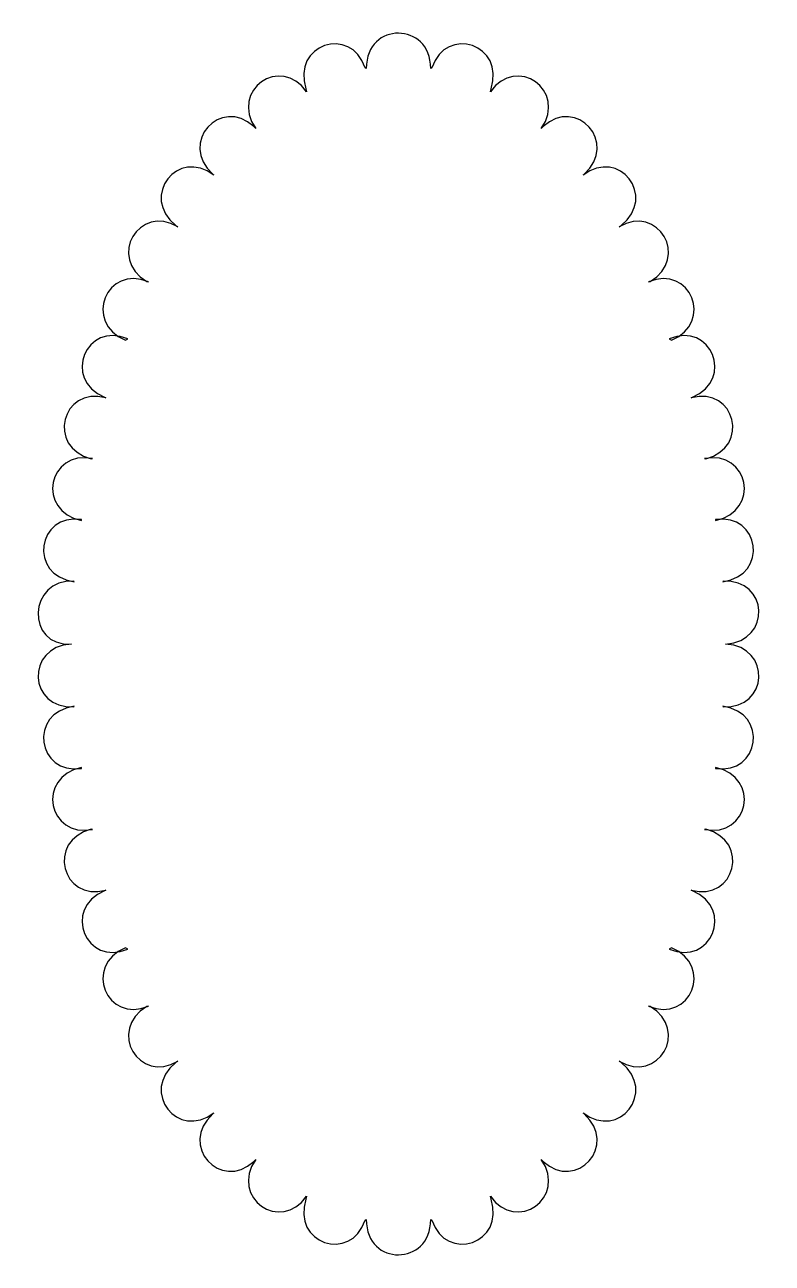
# Model space of a CAD drawing. Header units: centimetres. Extents: x -5.7 to 5.7, y -9.5 to 9.5.
import ezdxf

# ---------------------------------------------------------------- set-up
doc = ezdxf.new("R2010")
doc.units = ezdxf.units.CM
doc.header["$MEASUREMENT"] = 0
doc.layers.add('Camada 1', color=7, linetype='Continuous')

msp = doc.modelspace()

# ---------------------------------------------------------------- linework, layer by layer
at = {"layer": 'Camada 1', "color": 250}
msp.add_open_spline([(5.01301, -0.00001), (5.72712, -0.04234), (5.67018, -1.00302), (4.97647, -0.9619), (4.97647, -0.9619), (4.97647, -0.9619), (4.96978, -0.95396), (4.96978, -0.95396), (4.96978, -0.95396), (5.6781, -1.05392), (5.54358, -2.00684), (4.85551, -1.90974), (4.85551, -1.90974), (4.85551, -1.90974), (4.858, -1.89543), (4.858, -1.89543), (4.858, -1.89543), (5.5592, -2.03709), (5.36859, -2.98038), (4.68748, -2.84277), (4.68748, -2.84277), (4.68748, -2.84277), (4.70788, -2.83965), (4.70788, -2.83965), (4.70788, -2.83965), (5.40037, -3.01909), (5.15894, -3.95066), (4.48629, -3.77635), (4.48629, -3.77635), (4.48629, -3.77635), (4.50299, -3.78328), (4.50299, -3.78328), (4.50299, -3.78328), (5.1617, -4.06223), (4.78646, -4.94843), (4.14654, -4.67744), (4.14654, -4.67744), (4.14654, -4.67744), (4.18295, -4.65667), (4.18295, -4.65667), (4.18295, -4.65667), (4.84285, -4.93279), (4.47145, -5.82057), (3.83039, -5.55239), (3.83039, -5.55239), (3.83039, -5.55239), (3.85502, -5.55662), (3.85502, -5.55662), (3.85502, -5.55662), (4.46965, -5.92257), (3.97734, -6.74947), (3.38025, -6.39397), (3.38025, -6.39397), (3.38025, -6.39397), (3.41216, -6.41765), (3.41216, -6.41765), (3.41216, -6.41765), (3.97342, -6.86117), (3.37673, -7.61624), (2.83153, -7.18539), (2.83153, -7.18539), (2.83153, -7.18539), (2.84436, -7.20508), (2.84436, -7.20508), (2.84436, -7.20508), (3.37567, -7.68406), (2.73136, -8.39883), (2.21521, -7.93358), (2.21521, -7.93358), (2.21521, -7.93358), (2.18806, -7.90151), (2.18806, -7.90151), (2.18806, -7.90151), (2.5951, -8.48976), (1.80367, -9.03734), (1.40828, -8.46589), (1.40828, -8.46589), (1.40828, -8.46589), (1.41788, -8.51045), (1.41788, -8.51045), (1.41788, -8.51045), (1.64375, -9.18921), (0.73065, -9.49309), (0.51121, -8.83374), (0.51121, -8.83374), (0.51121, -8.83374), (0.49391, -8.82443), (0.49391, -8.82443), (0.49391, -8.82443), (0.49391, -9.18839), (0.24478, -9.35976), (0.00004, -9.36347), (0.00004, -9.36347), (-0.2447, -9.3672), (-0.49383, -9.1884), (-0.49383, -8.82443), (-0.49383, -8.82443), (-0.49383, -8.82443), (-0.51113, -8.83374), (-0.51113, -8.83374), (-0.51113, -8.83374), (-0.73055, -9.49308), (-1.64368, -9.18923), (-1.4178, -8.51045), (-1.4178, -8.51045), (-1.4178, -8.51045), (-1.4082, -8.46589), (-1.4082, -8.46589), (-1.4082, -8.46589), (-1.80357, -9.03734), (-2.59499, -8.48976), (-2.18798, -7.90151), (-2.18798, -7.90151), (-2.18798, -7.90151), (-2.21513, -7.93358), (-2.21513, -7.93358), (-2.21513, -7.93358), (-2.73128, -8.39882), (-3.37559, -7.68402), (-2.84428, -7.20508), (-2.84428, -7.20508), (-2.84428, -7.20508), (-2.83145, -7.18539), (-2.83145, -7.18539), (-2.83145, -7.18539), (-3.37665, -7.61624), (-3.97334, -6.86117), (-3.41208, -6.41765), (-3.41208, -6.41765), (-3.41208, -6.41765), (-3.38017, -6.39397), (-3.38017, -6.39397), (-3.38017, -6.39397), (-3.97726, -6.74946), (-4.46959, -5.92256), (-3.85494, -5.55662), (-3.85494, -5.55662), (-3.85494, -5.55662), (-3.83031, -5.55239), (-3.83031, -5.55239), (-3.83031, -5.55239), (-4.47137, -5.8206), (-4.84279, -4.93279), (-4.18287, -4.65667), (-4.18287, -4.65667), (-4.18287, -4.65667), (-4.14646, -4.67744), (-4.14646, -4.67744), (-4.14646, -4.67744), (-4.78638, -4.94843), (-5.16161, -4.06223), (-4.50291, -3.78328), (-4.50291, -3.78328), (-4.50291, -3.78328), (-4.48621, -3.77635), (-4.48621, -3.77635), (-4.48621, -3.77635), (-5.15886, -3.95066), (-5.40029, -3.01909), (-4.7078, -2.83965), (-4.7078, -2.83965), (-4.7078, -2.83965), (-4.6874, -2.84277), (-4.6874, -2.84277), (-4.6874, -2.84277), (-5.36852, -2.98038), (-5.55912, -2.03709), (-4.85792, -1.89543), (-4.85792, -1.89543), (-4.85792, -1.89543), (-4.85543, -1.90974), (-4.85543, -1.90974), (-4.85543, -1.90974), (-5.54351, -2.00684), (-5.67805, -1.05392), (-4.9697, -0.95396), (-4.9697, -0.95396), (-4.9697, -0.95396), (-4.97639, -0.9619), (-4.97639, -0.9619), (-4.97639, -0.9619), (-5.6701, -1.00302), (-5.72704, -0.04231), (-5.01293, -0.00001), (-5.01293, -0.00001), (-5.72704, -0.04234), (-5.6701, 1.003), (-4.97639, 0.96188), (-4.97639, 0.96188), (-4.97639, 0.96188), (-4.9697, 0.95397), (-4.9697, 0.95397), (-4.9697, 0.95397), (-5.67802, 1.05396), (-5.5435, 2.00685), (-4.85543, 1.90975), (-4.85543, 1.90975), (-4.85543, 1.90975), (-4.85792, 1.89544), (-4.85792, 1.89544), (-4.85792, 1.89544), (-5.55912, 2.0371), (-5.36851, 2.98042), (-4.6874, 2.84281), (-4.6874, 2.84281), (-4.6874, 2.84281), (-4.7078, 2.83966), (-4.7078, 2.83966), (-4.7078, 2.83966), (-5.40029, 3.0191), (-5.15886, 3.9507), (-4.48621, 3.77639), (-4.48621, 3.77639), (-4.48621, 3.77639), (-4.50291, 3.78332), (-4.50291, 3.78332), (-4.50291, 3.78332), (-5.16162, 4.06224), (-4.78638, 4.94844), (-4.14646, 4.67748), (-4.14646, 4.67748), (-4.14646, 4.67748), (-4.18287, 4.65671), (-4.18287, 4.65671), (-4.18287, 4.65671), (-4.84277, 4.9328), (-4.47137, 5.82059), (-3.83031, 5.55243), (-3.83031, 5.55243), (-3.83031, 5.55243), (-3.85494, 5.55666), (-3.85494, 5.55666), (-3.85494, 5.55666), (-4.46957, 5.92261), (-3.97726, 6.74951), (-3.38017, 6.39401), (-3.38017, 6.39401), (-3.38017, 6.39401), (-3.41208, 6.41769), (-3.41208, 6.41769), (-3.41208, 6.41769), (-3.97335, 6.86114), (-3.37669, 7.6162), (-2.83147, 7.18536), (-2.83147, 7.18536), (-2.83147, 7.18536), (-2.8443, 7.20505), (-2.8443, 7.20505), (-2.8443, 7.20505), (-3.37561, 7.684), (-2.7313, 8.39882), (-2.21515, 7.93355), (-2.21515, 7.93355), (-2.21515, 7.93355), (-2.188, 7.90151), (-2.188, 7.90151), (-2.188, 7.90151), (-2.59504, 8.48978), (-1.80361, 9.03734), (-1.40822, 8.46589), (-1.40822, 8.46589), (-1.40822, 8.46589), (-1.41782, 8.51047), (-1.41782, 8.51047), (-1.41782, 8.51047), (-1.64369, 9.18921), (-0.73059, 9.49311), (-0.51115, 8.83374), (-0.51115, 8.83374), (-0.51115, 8.83374), (-0.49385, 8.82445), (-0.49385, 8.82445), (-0.49385, 8.82445), (-0.49385, 9.18841), (-0.24472, 9.36719), (0.00002, 9.36349), (0.00002, 9.36349), (0.24476, 9.35979), (0.49389, 9.18842), (0.49389, 8.82445), (0.49389, 8.82445), (0.49389, 8.82445), (0.51119, 8.83374), (0.51119, 8.83374), (0.51119, 8.83374), (0.73061, 9.49308), (1.64374, 9.18921), (1.41786, 8.51047), (1.41786, 8.51047), (1.41786, 8.51047), (1.40826, 8.46589), (1.40826, 8.46589), (1.40826, 8.46589), (1.80363, 9.03736), (2.59505, 8.48978), (2.18804, 7.90151), (2.18804, 7.90151), (2.18804, 7.90151), (2.21519, 7.93355), (2.21519, 7.93355), (2.21519, 7.93355), (2.73134, 8.39882), (3.37565, 7.68399), (2.84434, 7.20505), (2.84434, 7.20505), (2.84434, 7.20505), (2.83151, 7.18536), (2.83151, 7.18536), (2.83151, 7.18536), (3.37671, 7.61621), (3.9734, 6.86114), (3.41214, 6.41762), (3.41214, 6.41762), (3.41214, 6.41762), (3.38023, 6.39394), (3.38023, 6.39394), (3.38023, 6.39394), (3.97732, 6.74943), (4.46965, 5.92253), (3.855, 5.55659), (3.855, 5.55659), (3.855, 5.55659), (3.83037, 5.55236), (3.83037, 5.55236), (3.83037, 5.55236), (4.47143, 5.82054), (4.84285, 4.93273), (4.18293, 4.65664), (4.18293, 4.65664), (4.18293, 4.65664), (4.14652, 4.67741), (4.14652, 4.67741), (4.14652, 4.67741), (4.78644, 4.94837), (5.16167, 4.06217), (4.50297, 3.78325), (4.50297, 3.78325), (4.50297, 3.78325), (4.48627, 3.77632), (4.48627, 3.77632), (4.48627, 3.77632), (5.15892, 3.95063), (5.40035, 3.01903), (4.70786, 2.83959), (4.70786, 2.83959), (4.70786, 2.83959), (4.68746, 2.84274), (4.68746, 2.84274), (4.68746, 2.84274), (5.36858, 2.98035), (5.55918, 2.03703), (4.85798, 1.89537), (4.85798, 1.89537), (4.85798, 1.89537), (4.85549, 1.90968), (4.85549, 1.90968), (4.85549, 1.90968), (5.54357, 2.00681), (5.67811, 1.05389), (4.96976, 0.9539), (4.96976, 0.9539), (4.96976, 0.9539), (4.97645, 0.96181), (4.97645, 0.96181), (4.97645, 0.96181), (5.67018, 1.003), (5.72712, 0.04232), (5.01301, -0.00001)], degree=3, knots=[0, 0, 0, 0, 0.01075269, 0.01075269, 0.01075269, 0.01075269, 0.02150538, 0.02150538, 0.02150538, 0.02150538, 0.03225806, 0.03225806, 0.03225806, 0.03225806, 0.04301075, 0.04301075, 0.04301075, 0.04301075, 0.05376344, 0.05376344, 0.05376344, 0.05376344, 0.06451613, 0.06451613, 0.06451613, 0.06451613, 0.07526882, 0.07526882, 0.07526882, 0.07526882, 0.08602151, 0.08602151, 0.08602151, 0.08602151, 0.09677419, 0.09677419, 0.09677419, 0.09677419, 0.10752688, 0.10752688, 0.10752688, 0.10752688, 0.11827957, 0.11827957, 0.11827957, 0.11827957, 0.12903226, 0.12903226, 0.12903226, 0.12903226, 0.13978495, 0.13978495, 0.13978495, 0.13978495, 0.15053763, 0.15053763, 0.15053763, 0.15053763, 0.16129032, 0.16129032, 0.16129032, 0.16129032, 0.17204301, 0.17204301, 0.17204301, 0.17204301, 0.1827957, 0.1827957, 0.1827957, 0.1827957, 0.19354839, 0.19354839, 0.19354839, 0.19354839, 0.20430108, 0.20430108, 0.20430108, 0.20430108, 0.21505376, 0.21505376, 0.21505376, 0.21505376, 0.22580645, 0.22580645, 0.22580645, 0.22580645, 0.23655914, 0.23655914, 0.23655914, 0.23655914, 0.24731183, 0.24731183, 0.24731183, 0.24731183, 0.25806452, 0.25806452, 0.25806452, 0.25806452, 0.2688172, 0.2688172, 0.2688172, 0.2688172, 0.27956989, 0.27956989, 0.27956989, 0.27956989, 0.29032258, 0.29032258, 0.29032258, 0.29032258, 0.30107527, 0.30107527, 0.30107527, 0.30107527, 0.31182796, 0.31182796, 0.31182796, 0.31182796, 0.32258065, 0.32258065, 0.32258065, 0.32258065, 0.33333333, 0.33333333, 0.33333333, 0.33333333, 0.34408602, 0.34408602, 0.34408602, 0.34408602, 0.35483871, 0.35483871, 0.35483871, 0.35483871, 0.3655914, 0.3655914, 0.3655914, 0.3655914, 0.37634409, 0.37634409, 0.37634409, 0.37634409, 0.38709677, 0.38709677, 0.38709677, 0.38709677, 0.39784946, 0.39784946, 0.39784946, 0.39784946, 0.40860215, 0.40860215, 0.40860215, 0.40860215, 0.41935484, 0.41935484, 0.41935484, 0.41935484, 0.43010753, 0.43010753, 0.43010753, 0.43010753, 0.44086022, 0.44086022, 0.44086022, 0.44086022, 0.4516129, 0.4516129, 0.4516129, 0.4516129, 0.46236559, 0.46236559, 0.46236559, 0.46236559, 0.47311828, 0.47311828, 0.47311828, 0.47311828, 0.48387097, 0.48387097, 0.48387097, 0.48387097, 0.49462366, 0.49462366, 0.49462366, 0.49462366, 0.50537634, 0.50537634, 0.50537634, 0.50537634, 0.51612903, 0.51612903, 0.51612903, 0.51612903, 0.52688172, 0.52688172, 0.52688172, 0.52688172, 0.53763441, 0.53763441, 0.53763441, 0.53763441, 0.5483871, 0.5483871, 0.5483871, 0.5483871, 0.55913978, 0.55913978, 0.55913978, 0.55913978, 0.56989247, 0.56989247, 0.56989247, 0.56989247, 0.58064516, 0.58064516, 0.58064516, 0.58064516, 0.59139785, 0.59139785, 0.59139785, 0.59139785, 0.60215054, 0.60215054, 0.60215054, 0.60215054, 0.61290323, 0.61290323, 0.61290323, 0.61290323, 0.62365591, 0.62365591, 0.62365591, 0.62365591, 0.6344086, 0.6344086, 0.6344086, 0.6344086, 0.64516129, 0.64516129, 0.64516129, 0.64516129, 0.65591398, 0.65591398, 0.65591398, 0.65591398, 0.66666667, 0.66666667, 0.66666667, 0.66666667, 0.67741935, 0.67741935, 0.67741935, 0.67741935, 0.68817204, 0.68817204, 0.68817204, 0.68817204, 0.69892473, 0.69892473, 0.69892473, 0.69892473, 0.70967742, 0.70967742, 0.70967742, 0.70967742, 0.72043011, 0.72043011, 0.72043011, 0.72043011, 0.7311828, 0.7311828, 0.7311828, 0.7311828, 0.74193548, 0.74193548, 0.74193548, 0.74193548, 0.75268817, 0.75268817, 0.75268817, 0.75268817, 0.76344086, 0.76344086, 0.76344086, 0.76344086, 0.77419355, 0.77419355, 0.77419355, 0.77419355, 0.78494624, 0.78494624, 0.78494624, 0.78494624, 0.79569892, 0.79569892, 0.79569892, 0.79569892, 0.80645161, 0.80645161, 0.80645161, 0.80645161, 0.8172043, 0.8172043, 0.8172043, 0.8172043, 0.82795699, 0.82795699, 0.82795699, 0.82795699, 0.83870968, 0.83870968, 0.83870968, 0.83870968, 0.84946237, 0.84946237, 0.84946237, 0.84946237, 0.86021505, 0.86021505, 0.86021505, 0.86021505, 0.87096774, 0.87096774, 0.87096774, 0.87096774, 0.88172043, 0.88172043, 0.88172043, 0.88172043, 0.89247312, 0.89247312, 0.89247312, 0.89247312, 0.90322581, 0.90322581, 0.90322581, 0.90322581, 0.91397849, 0.91397849, 0.91397849, 0.91397849, 0.92473118, 0.92473118, 0.92473118, 0.92473118, 0.93548387, 0.93548387, 0.93548387, 0.93548387, 0.94623656, 0.94623656, 0.94623656, 0.94623656, 0.95698925, 0.95698925, 0.95698925, 0.95698925, 0.96774194, 0.96774194, 0.96774194, 0.96774194, 0.97849462, 0.97849462, 0.97849462, 0.97849462, 1, 1, 1, 1], dxfattribs=at)

doc.saveas('drawing.dxf')
